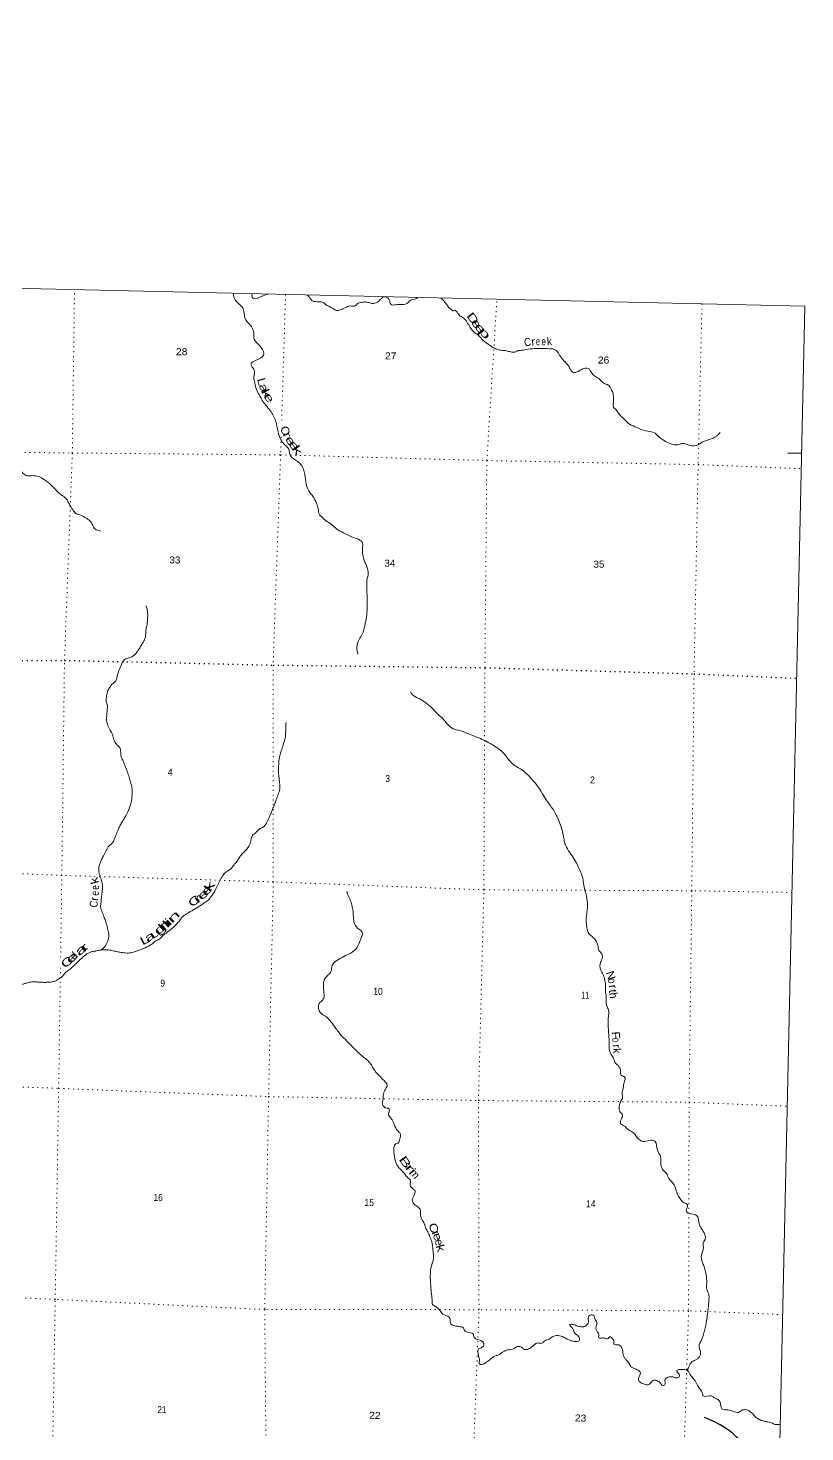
# Model space of a CAD drawing. Header units: feet. Extents: x -762378 to -505285, y -497909 to -353855.
# Drawn here: x -524690 to -505285, y -388941 to -353855 of the extents above; entities that cross this region are included whole.
import ezdxf
from ezdxf.enums import TextEntityAlignment as Align

# ---------------------------------------------------------------- set-up
doc = ezdxf.new("R2010")
doc.units = ezdxf.units.FT
doc.header["$LTSCALE"] = 80
doc.linetypes.add('DOTTED', pattern=[1.5, 0.3, -1.2])
for name, color, linetype, lineweight in [('29', 7, 'Continuous', 25), ('39', 7, 'Continuous', 13), ('4', 7, 'Continuous', 13), ('6', 7, 'DOTTED', 25), ('7', 7, 'DOTTED', 13)]:
    doc.layers.add(name, color=color, linetype=linetype, lineweight=lineweight)
doc.layers.add('41', color=7, linetype='Continuous')

msp = doc.modelspace()

# ---------------------------------------------------------------- linework, layer by layer
at = {"layer": '29'}
msp.add_line((-505366.72, -364487.49), (-505714.69, -364483.05), dxfattribs=at)
msp.add_lwpolyline([(-506728.99, -389236.47), (-506811.08, -389203.33), (-506863.88, -389176.43), (-506905.17, -389145.69), (-506994.46, -389068.85), (-507098.16, -388972.79), (-507166.33, -388915.16), (-507267.14, -388846), (-507402.52, -388761.48), (-507547.5, -388684.63), (-507797.14, -388580.89)], dxfattribs=at)
at = {"layer": '39'}
msp.add_line((-505929.61, -388751.84), (-505900.51, -388749.18), dxfattribs=at)
for points in [[(-519558.37, -360486.09), (-519553.25, -360560.87), (-519487.44, -360690.72), (-519384.82, -360783.12), (-519316.26, -360872.85), (-519290.55, -361001.91), (-519266.55, -361114.88), (-519192.27, -361220.79), (-519098.09, -361335.12), (-519054.59, -361478.6), (-519039.28, -361627.56), (-518896.07, -361803.11), (-518812.05, -362033.76), (-519125.26, -362264.7), (-519043.59, -362404.91), (-519048.7, -362573.55), (-519029.46, -362726.6), (-518976.56, -362904.42), (-518901.06, -363052.54), (-518838.84, -363160.22), (-518642.93, -363415.15), (-518507.21, -363670.91), (-518444.03, -363943.34), (-518377.35, -364135.49), (-518311.06, -364239.23), (-518179.28, -364382.42), (-518134.12, -364544.01), (-517924.5, -364708.81), (-517790.49, -364948.47), (-517678.87, -365422.73), (-517569.19, -365567.5), (-517487.85, -365725.78), (-517442.35, -365869.29), (-517414.94, -366014.47), (-517367.75, -366060.98)], [(-519090.52, -360497.13), (-519090.25, -360583.95), (-519058.72, -360614.7), (-518865.19, -360564.23), (-518693.59, -360505.58)], [(-517721.47, -360528.05), (-517690.86, -360548.34), (-517609.07, -360659.03), (-517527.4, -360690.75), (-517321.21, -360714.86), (-517257.85, -360760.29), (-517089.05, -360853.98), (-516979.75, -360910.35), (-516852.89, -360884.7), (-516771.93, -360846.1), (-516638.64, -360798.48), (-516532.42, -360804.56), (-516442.81, -360731.98), (-516376.3, -360715.2), (-516291.78, -360700.77), (-516197.67, -360710.64), (-516105.82, -360734.53), (-516069.76, -360737.24), (-515922.07, -360669.81), (-515866.88, -360614.64), (-515799.96, -360575.76), (-515668.68, -360636.58), (-515630.79, -360757.85), (-515492.56, -360768.58), (-515394.11, -360760.46), (-515229.21, -360739.56), (-515167.94, -360680.49), (-514990.09, -360609.63), (-514953.59, -360590.34)], [(-514376, -360602.84), (-514297.31, -360683.4), (-514187.6, -360826.16), (-514118.59, -360891.79), (-514042.79, -360915.36), (-514038.71, -360911.43), (-513975.35, -360956.86), (-513892.89, -361054.89), (-513805.54, -361104.8), (-513719.23, -361210.95), (-513647.32, -361336.9), (-513580.69, -361422.57), (-513547.23, -361457.38), (-513440.38, -361537.8), (-513326.29, -361660.56), (-513169.82, -361770.08), (-513126.29, -361803.07), (-513080.76, -361836.1), (-512983.19, -361876.17), (-512879.46, -361908.33), (-512767.27, -361916.54), (-512661.39, -361940.7), (-512657.38, -361940.78), (-512559.41, -361958.76), (-512444.28, -361916.81), (-512400.05, -361911.64), (-512245.11, -361886.54), (-512048.09, -361864.26), (-511867.53, -361863.77), (-511668.99, -361867.64), (-511511.11, -361900.85), (-511385.91, -362074.04), (-511175.84, -362323.22), (-511119.57, -362426.77), (-511076.12, -362463.77), (-510999.77, -362457.23), (-510943.17, -362434.22), (-510851.92, -362381.76), (-510697.06, -362360.67), (-510601.12, -362489.1), (-510522.16, -362558.94), (-510409.22, -362635.47), (-510308.65, -362729.84), (-510197.23, -362780.23), (-510128.78, -362875.98), (-510086.18, -362959.17), (-510070.17, -363069.97), (-510063.96, -363168.53), (-510062.88, -363327.25), (-509984.32, -363419.18), (-509966.79, -363447.65), (-509900.13, -363531.31), (-509785.81, -363642.02), (-509665.51, -363754.85), (-509484.42, -363834.72), (-509257.36, -363923.52), (-509069.44, -363959.32), (-508925.19, -364078.65)], [(-530939.7, -364295.33), (-530884.54, -364279.42), (-530793.99, -364265.12), (-530663.16, -364241.55), (-530537.82, -364189.76), (-530438.44, -364131.43), (-530259.07, -364086.71), (-530140.34, -364066.93), (-529951.6, -364058.55), (-529803.6, -364083.53), (-529669.57, -364104.23), (-529544.6, -364072.51), (-529480.02, -364051.67), (-529280.56, -363896.86), (-529093.09, -363848.28), (-528871.16, -363780.29), (-528712.28, -363759.28), (-528615.76, -363747.1), (-528480.8, -363717.58), (-528304.13, -363710.98), (-528137.05, -363680.09), (-527946.5, -363573.31), (-527705.67, -363459.48), (-527487.96, -363403.46), (-527393.37, -363387.23), (-527311.23, -363392.84), (-527074.84, -363411.51), (-526874.03, -363401.37), (-526699.74, -363414.81), (-526573.66, -363431.33), (-526411.77, -363464.62), (-526224.7, -363546.61), (-526051.45, -363616.28), (-525997.64, -363635.41), (-525851.87, -363672.4), (-525633.9, -363819.28), (-525543.02, -363895.38), (-525442.81, -364009.83), (-525332.73, -364132.51), (-525284.59, -364241.92), (-525234.23, -364339.33), (-525168.04, -364449.1), (-525093.95, -364565.05), (-525031.36, -364652.65), (-524980.67, -364731.99), (-524910.8, -364859.91), (-524834.44, -364961.84), (-524739.51, -365036.01), (-524627.28, -365042.22), (-524460.98, -365053.49), (-524321.74, -365118.48), (-524147.6, -365248.44), (-524013.52, -365375.6), (-523867.67, -365517.05), (-523752.84, -365599.65), (-523682.71, -365713.51), (-523634.13, -365798.83), (-523552.13, -365920.96), (-523489.21, -365990.49), (-523369.59, -366030.99), (-523242.53, -366103.78), (-523171.12, -366147.36), (-523094.64, -366243.27), (-523054.12, -366330.44), (-522987.08, -366394.02), (-522861.26, -366424.6)], [(-508925.19, -364078.65), (-508794.46, -364169.59), (-508611.4, -364251.5), (-508457.27, -364270.58), (-508342.26, -364234.65), (-508154.67, -364288.53), (-507949.71, -364270.43), (-507817.76, -364186.62), (-507714.81, -364152.46), (-507536.89, -364077.59), (-507475.95, -364036.59), (-507398.3, -363959.75)], [(-517367.75, -366060.98), (-517243.28, -366170.49), (-517110.54, -366261.47), (-516978.25, -366376.54), (-516815.39, -366466.1), (-516606.67, -366570.61), (-516334.78, -366730.59), (-516337.07, -366855.1), (-516328, -367015.99), (-516288.81, -367175.45), (-516263.63, -367224.15), (-516210.22, -367373.85), (-516192.57, -367504.77), (-516216.6, -367610.78), (-516229.99, -367793.32), (-516225.16, -367966.18), (-516220.1, -368126.99), (-516217.93, -368335.96), (-516278.56, -368794.81), (-516344.62, -369004.45), (-516421.3, -369137.55), (-516479.04, -369331.29), (-516456.12, -369502.49)], [(-522479.06, -373983.42), (-522420.35, -373845.95), (-522374.49, -373752.43), (-522320.68, -373663.08), (-522268.84, -373571.68), (-522202.22, -373440.39), (-522154.21, -373338.88), (-522122.2, -373235.04), (-522099.44, -373088.84), (-522099.15, -373072.77), (-522087.23, -372970.55), (-522096.97, -372845.81), (-522122.86, -372726.78), (-522152.87, -372613.7), (-522202.42, -372472.11), (-522232.88, -372383.13), (-522277.04, -372275.8), (-522324.88, -372150.31), (-522367.48, -372067.12), (-522377.33, -371948.4), (-522399.36, -371837.48), (-522470.26, -371765.79), (-522523.11, -371694.45), (-522555.69, -371611.45), (-522597.36, -371478.05), (-522651.85, -371386.59), (-522707.6, -371254.93), (-522735.64, -371143.89), (-522726.03, -371057.7), (-522715.04, -370897.2), (-522710.78, -370774.74), (-522737.26, -370687.85), (-522735.78, -370607.52), (-522717.48, -370485.33), (-522696.09, -370413.43), (-522671.1, -370363.7), (-522634.04, -370312.19), (-522600.99, -370260.6), (-522572.54, -370241.07), (-522552.12, -370221.38), (-522486.61, -370150.33), (-522468.97, -370064.3), (-522458.13, -370020.31), (-522426.08, -369914.47), (-522359.06, -369761.09), (-522309.15, -369665.63), (-522223.85, -369609.04), (-522122.98, -369578.86), (-522037.71, -369524.28), (-521953.64, -369425.47), (-521885.38, -369314.3), (-521819.1, -369201.09), (-521760.65, -369077.68), (-521749.37, -368901.12), (-521725.34, -368795.12), (-521708.45, -368640.76), (-521703.34, -368472.11), (-521738.22, -368296.66)], [(-515141.31, -370440.15), (-515092.39, -370507.39), (-514921.81, -370613.17), (-514749.3, -370723.01), (-514581.43, -370866.9), (-514469.3, -370987.61), (-514333.18, -371112.8), (-514215.34, -371249.69), (-514071.01, -371365), (-513911.43, -371414.32), (-513704.12, -371486.66), (-513534.84, -371554.25), (-513343.69, -371632.3), (-513178.71, -371715.87), (-513035.8, -371799.01), (-512879.41, -371912.55), (-512763.27, -372033.34), (-512659.43, -372167.95), (-512562.97, -372268.26), (-512392.32, -372370.02), (-512247.92, -372481.32), (-512123.91, -372610.29), (-511962.91, -372800.26), (-511845.88, -372981.33), (-511750.5, -373139.88), (-511635.06, -373298.82), (-511547.19, -373429.1), (-511481.3, -373554.94), (-511406.35, -373733.18), (-511349.26, -373901.03), (-511314.23, -374068.45), (-511288.52, -374197.52), (-511240.75, -374327.02), (-511131.56, -374497.89), (-511020.32, -374666.8), (-510916.03, -374885.79), (-510833.79, -375104.35), (-510810.94, -375279.57), (-510771.76, -375439.03), (-510736.43, -375590.39), (-510715.07, -375737.45), (-510729.02, -375950.12), (-510750.44, -376132.51), (-510737.25, -376287.45), (-510719.34, -376404.32), (-510698.32, -376460.98), (-510564.28, -376590.15), (-510457.39, -376777.05), (-510429.71, -376908.16), (-510372.89, -376981.59), (-510344.55, -377076.56), (-510391.04, -377204.22), (-510390.36, -377385.04), (-510326.44, -377508.82), (-510286.84, -377646.2), (-510266.89, -377761.09), (-510266.03, -377931.87), (-510250.09, -378046.68), (-510234.52, -378290.06), (-510192.33, -378395.34), (-510198.22, -378606.16), (-510193.53, -378895.53), (-510177.73, -379126.86), (-510176.98, -379303.66), (-510126.57, -379507.54), (-510064.29, -379611.2), (-510020.2, -379722.55), (-509958.99, -379775.98), (-509912.01, -379839.17), (-509887.83, -379942.09), (-509877.24, -380020.64), (-509787.92, -380072.61), (-509789.85, -380177.03), (-509808.97, -380234.92), (-509833.84, -380387.11), (-509853.23, -380459.05), (-509850.07, -380505.31), (-509839.48, -380583.87), (-509885.38, -380679.4), (-509923.48, -380787.13), (-509906.12, -380934.12), (-509841.46, -381017.74), (-509867.38, -381117.68), (-509881.67, -381239.95), (-509776.64, -381310.3), (-509701.77, -381384.07), (-509590.61, -381448.52), (-509508.05, -381540.53), (-509423.52, -381634.58), (-509338.17, -381684.46), (-509132.87, -381648.28), (-509029.18, -381682.45), (-508971.01, -381900.54), (-508895.47, -382046.65), (-508883.43, -382155.36), (-508881.38, -382261.87), (-508841.49, -382383.18)], [(-522863.32, -376893.26), (-522795.48, -376890.13), (-522717.31, -376893.66), (-522595.2, -376908.1), (-522481.37, -376936.43), (-522393.38, -376952.21), (-522263.29, -376968.81), (-522108.72, -376963.78), (-521967.45, -376918.32), (-521767.39, -376839.86), (-521599.23, -376750.73), (-521458.89, -376646.99), (-521408.31, -376623.87), (-521344.92, -376558.81), (-521245.02, -376472.37), (-521169.75, -376415.58), (-521067.88, -376331.18), (-520965.72, -376230.72), (-520891.93, -376145.78), (-520832.25, -376064.58), (-520759.06, -376011.76), (-520641.33, -375937.72), (-520473.07, -375842.57), (-520300.38, -375725.4), (-520202.78, -375654.98), (-520110.57, -375550.31), (-520044.55, -375451.15), (-519982.24, -375335.85), (-519917.51, -375198.5), (-519844.88, -375067.33), (-519750.4, -374948.64), (-519657.11, -374894.21), (-519587.56, -374821.24), (-519530, -374746.02), (-519462.3, -374664.98), (-519406.49, -374575.66), (-519340.83, -374496.59), (-519265.15, -374417.71), (-519191.28, -374328.75), (-519134.84, -374205.3), (-519112.64, -374089.22), (-519064.95, -374005.77), (-519012.18, -373972.65), (-518963.01, -373917.36), (-518796.46, -373806.1), (-518722.19, -373695.05), (-518653.23, -373545.73), (-518588.09, -373386.29), (-518533.62, -373260.79), (-518482.67, -373109.11), (-518432.14, -372979.52), (-518401.32, -372831.46), (-518412.5, -372676.56), (-518424.54, -372567.84), (-518437.7, -372410.89), (-518428.79, -372254.37), (-518423, -372158.06), (-518400.8, -372041.98), (-518364.41, -371918.14), (-518321.89, -371788.39), (-518293.9, -371684.47), (-518263.86, -371578.59), (-518256.1, -371484.32), (-518254.43, -371393.95), (-518250.58, -371293.59), (-518246.98, -371207.27)], [(-522843.31, -375463.71), (-522838.86, -375434.86), (-522853.8, -375157.34), (-522899.56, -375027.88), (-522927.05, -374886.72), (-522924.31, -374846.6), (-522894.3, -374742.72), (-522866.71, -374660.9), (-522822.93, -374571.35), (-522758.39, -374444.04), (-522721.11, -374380.48), (-522691.92, -374320.78), (-522640.86, -374271.56), (-522573.53, -374210.59), (-522529.6, -374113.02), (-522479.06, -373983.42)], [(-526419.68, -377821.38), (-526389.74, -377824.52), (-526343.43, -377815.37), (-526279.25, -377816.63), (-526229.6, -377843.71), (-526233.98, -377863.71), (-526258.49, -377887.34), (-526288.75, -377896.8), (-526329.12, -377910.07), (-526351.92, -377949.8), (-526366.89, -377999.73), (-526377.77, -378045.73), (-526322.13, -378074.93), (-526218.22, -378097.05), (-526128.27, -378114.87), (-526012.25, -378133.21), (-525903.92, -378133.31), (-525831.05, -378098.57), (-525753.44, -378023.74), (-525706.68, -377990.5), (-525646.33, -377981.64), (-525602.14, -377978.48), (-525539.9, -377975.68), (-525491.66, -377970.59), (-525423.43, -377969.91), (-525362.9, -377951), (-525316.4, -377931.82), (-525262.22, -377930.87), (-525184.45, -377956.49), (-525158.56, -377967.04), (-525066.46, -377976.87), (-525036.08, -377961.39), (-524970.98, -377912.44), (-524941.72, -377848.72), (-524894.41, -377785.36), (-524811.44, -377746.8), (-524728.78, -377724.3), (-524617.96, -377698.34), (-524517.54, -377692.26), (-524419.34, -377698.19), (-524319.14, -377704.16), (-524226.86, -377703.95), (-524162.61, -377701.19), (-524086.25, -377694.64), (-524015.65, -377673.92), (-523936.63, -377631.26), (-523853.29, -377572.62), (-523802.12, -377517.37), (-523736.57, -377444.32), (-523663.34, -377389.5), (-523573.65, -377312.9), (-523489.87, -377230.16), (-523422.51, -377167.19), (-523377.57, -377123.87), (-523294.02, -377053.18), (-523218.7, -376994.38), (-523149.85, -376959.56), (-523085.19, -376934.71), (-522998.7, -376922.33), (-522918.11, -376903.81), (-522877.89, -376898.57), (-522804.69, -376845.76), (-522730.61, -376744.75), (-522679.81, -376601.1), (-522675.92, -376498.72), (-522703.33, -376353.55), (-522748.46, -376189.95), (-522788.58, -376080.69), (-522838.31, -375949.14), (-522877.98, -375815.78), (-522867.7, -375693.44), (-522857.09, -375553.03), (-522845.85, -375480.18)], [(-516729.82, -375423.35), (-516701.52, -375520.33), (-516670.65, -375587.22), (-516618.88, -375716.8), (-516592.88, -375829.8), (-516569.4, -375970.88), (-516556.84, -376159.96), (-516530.61, -376260.92), (-516430.33, -376371.35), (-516341.64, -376457.45), (-516380.67, -376615.39), (-516443.87, -376778.89), (-516544.62, -376911.52), (-516757.52, -377033.93), (-516937.86, -377130.86), (-517080.58, -377254.64), (-517101.74, -377314.49), (-517136.46, -377456.45), (-517269.52, -377600.5), (-517307.62, -377708.24), (-517309.99, -377836.76), (-517300.47, -377973.55), (-517304.77, -378098.02), (-517364.38, -378175.2), (-517417.59, -378232.42), (-517433.89, -378354.64), (-517381.85, -378470.17), (-517262.97, -378550.83), (-517117.23, -378698.31), (-516960.69, -378912.29), (-516835.11, -379065.41), (-516762.21, -379137.14), (-516612.57, -379290.72), (-516452.94, -379446.51), (-516362.21, -379530.64), (-516237.76, -379635.52), (-516125.52, -379750.2), (-516084.77, -379825.32), (-516032.18, -379910.72), (-515985.09, -379967.89), (-515888.64, -380068.2), (-515827.58, -380129.66), (-515748.88, -380213.56), (-515717.72, -380264.39), (-515763.84, -380371.97), (-515812.3, -380497.58), (-515827, -380641.94), (-515840.77, -380736.09), (-515805.93, -380805.07), (-515752.49, -380844.28), (-515688.42, -380851.55), (-515663.43, -380910.3), (-515691.16, -381000.16), (-515640.54, -381083.51), (-515587.8, -381160.87), (-515556.82, -381221.74), (-515518.45, -381316.91), (-515493.35, -381369.63), (-515418.66, -381453.45), (-515385.71, -381516.36), (-515395.07, -381588.5), (-515420.65, -381670.37), (-515443.68, -381722.15), (-515504.21, -381741.06), (-515550.07, -381834.58), (-515550.18, -381949.09), (-515512.25, -382176.83), (-515426.93, -382337.19), (-515336.31, -382427.35), (-515277.48, -382500.82), (-515202.87, -382588.65), (-515140.17, -382670.23), (-515140.54, -382690.31), (-515141.99, -382768.63), (-515073.69, -382872.41), (-515018.35, -382917.69), (-515031.45, -382975.69), (-515046.42, -383025.62), (-515092.69, -383141.23), (-515036.68, -383258.84), (-514969.31, -383304.35), (-514896.51, -383382.1), (-514886.92, -383514.88), (-514837.48, -383662.49), (-514806.21, -383707.29), (-514762.38, -383832.7), (-514721.75, -383913.85), (-514665.81, -384035.47), (-514615.86, -384154.97), (-514584.58, -384308.25), (-514572.73, -384427.01), (-514563.73, -384591.91), (-514579.4, -384679.99), (-514630.82, -384857.78), (-514641.4, -384996.19), (-514641.99, -385136.8), (-514633.89, -385241.42)], [(-508841.49, -382383.18), (-508827.71, -382397.52), (-508744.96, -382479.48), (-508685.05, -382603.19), (-508551.61, -382764.5), (-508498.23, -382916.2), (-508442.59, -383053.89), (-508381.94, -383137.44), (-508305.1, -383213.26), (-508219.75, -383263.14), (-508218.52, -383305.35), (-508243.66, -383363.12), (-508240.95, -383433.48), (-508083.7, -383500.83), (-507974.18, -383545.15), (-507940.05, -383652.29), (-507900.71, -383803.72), (-507875.49, -383850.41), (-507818.89, -383935.89), (-507774.76, -384045.23), (-507778.28, -384127.53), (-507807.36, -384181.2), (-507828.82, -384257.12), (-507820.13, -384329.61), (-507835.72, -384413.68), (-507869.74, -384517.47), (-507841.17, -384708.87), (-507803.02, -384816.09), (-507754.62, -385019.93), (-507738.08, -385211.09), (-507740.75, -385355.68), (-507687.26, -385501.36), (-507681.28, -385611.97), (-507696.72, -385796.49), (-507718.47, -385996.95), (-507743.68, -386167.21), (-507770.34, -386307.31), (-507800.82, -386437.3), (-507833.16, -386559.21), (-507908.32, -386718.45), (-507930.08, -386810.44), (-507897.77, -386907.49), (-507897.54, -387003.93), (-507928.92, -387073.62), (-507979.91, -387118.84), (-508048.87, -387159.68), (-508107.58, -387188.67), (-508148.58, -387236.08), (-508171.42, -387277.82), (-508198.94, -387355.63), (-508207.22, -387369.53), (-508223.85, -387401.35), (-508225.86, -387401.31)], [(-514633.89, -385241.42), (-514630.13, -385364.03), (-514605.43, -385547.32), (-514598.85, -385625.8), (-514592.75, -385730.38), (-514571.47, -385772.98), (-514567.5, -385775.07), (-514525.75, -385795.97), (-514486.16, -385824.86), (-514420.94, -385878.37), (-514356.43, -385970.02), (-514213.41, -386047.14), (-514148.45, -386114.7), (-514132.7, -386239.56), (-514033.28, -386287.7), (-513929.36, -386309.81), (-513817.61, -386342.12), (-513798.41, -386388.7), (-513735.2, -386442.16), (-513567.7, -386497.66), (-513554.55, -386546.13), (-513499.73, -386619.52), (-513429.87, -386638.96), (-513342.45, -386684.86), (-513307.2, -386731.75), (-513316.37, -386793.85), (-513391.54, -386844.61), (-513436.1, -386867.85), (-513453.66, -386949.87), (-513435.42, -387048.66), (-513417.41, -387159.5), (-513409.01, -387248.06), (-513356.98, -387255.1), (-513243.64, -387201.06), (-513127.66, -387112.92), (-513038.16, -387046.36), (-512951.44, -387021.94), (-512819.46, -386936.12), (-512702.29, -386892.2), (-512559.27, -386860.83), (-512465.98, -386806.4), (-512383.94, -386818.05), (-512292.77, -386878.08), (-512188.26, -386868.06), (-512088.81, -386805.72), (-512021.48, -386744.76), (-511954.78, -386717.93), (-511858.63, -386725.83), (-511775.07, -386655.14), (-511702.43, -386632.45), (-511607.03, -386572.03), (-511584.67, -386556.4), (-511528.11, -386535.4), (-511373.91, -386550.46), (-511312.11, -386571.76), (-511226.73, -386619.62), (-511143.09, -386653.4), (-511051.29, -386679.29), (-511005.24, -386684.21), (-510946.89, -386675.3), (-510917.59, -386609.58), (-510986.01, -386511.82), (-511035.4, -386470.68), (-511083.61, -386365.28), (-511163.91, -386259.25), (-511069.62, -386259.08), (-511019.78, -386276.12), (-510904.02, -386308.51), (-510809.76, -386310.35), (-510720.45, -386253.83), (-510693.19, -386190.08), (-510697.5, -386097.59), (-510682.57, -386049.66), (-510597.72, -386017.17), (-510552, -386040.16), (-510535.21, -386108.79), (-510482.84, -386206.23), (-510498.62, -386300.34), (-510500.14, -386382.68), (-510434.17, -386504.5), (-510437.33, -386566.71), (-510425.74, -386591.04), (-510387.75, -386597.81), (-510299.39, -386593.5), (-510221.55, -386615.11), (-510138.29, -386560.48), (-510097.03, -386607.49), (-510056.1, -386672.57), (-510059.44, -386744.83), (-509935.47, -386767.33), (-509881.88, -386798.51), (-509841.43, -386889.7), (-509834.89, -386970.18), (-509781.18, -387103.82), (-509735.94, -387152.91), (-509673.32, -387238.5), (-509622.77, -387325.87)], [(-509622.77, -387325.87), (-509545.08, -387355.51), (-509451.56, -387397.51), (-509398.31, -387446.76), (-509401.31, -387500.94), (-509434.88, -387580.64), (-509438.22, -387652.9), (-509389.08, -387708.1), (-509295.53, -387748.09), (-509185.38, -387758.27), (-509120.09, -387699.28), (-509058.93, -387646.23), (-508965.08, -387670.15), (-508897.74, -387717.67), (-508858.56, -387768.66), (-508816.71, -387783.54), (-508775.78, -387740.14), (-508786.07, -387645.52), (-508755.1, -387597.91), (-508666.23, -387565.49), (-508573.95, -387565.28), (-508506.2, -387590.71), (-508437.76, -387577.98), (-508416.56, -387516.12), (-508477.36, -387440.6), (-508486.98, -387418.32), (-508428.11, -387381.3), (-508367.91, -387380.46), (-508281.71, -387384.15), (-508223.89, -387403.36), (-508137.95, -387529.58), (-508065.34, -387617.38), (-508016.38, -387682.62), (-507952.46, -387806.41), (-507849.06, -387965.11), (-507824.4, -388041.93), (-507623.71, -388037.81), (-507560.23, -388077.21), (-507478.75, -388118.98), (-507401.98, -388198.82), (-507358.89, -388364.39), (-507210.93, -388391.38), (-507087.11, -388421.92), (-506945.25, -388452.81), (-506847.84, -388392.43), (-506743.44, -388388.44), (-506679.75, -388415.8), (-506598.67, -388479.65), (-506519.97, -388563.55), (-506399.05, -388642.24), (-506311.32, -388672.08), (-506211.38, -388692.11), (-506097.63, -388724.46), (-506035.94, -388751.77), (-505929.61, -388751.84)]]:
    msp.add_spline(points, degree=3, dxfattribs=at)
at = {"layer": '4'}
msp.add_lwpolyline([(-757851.71, -353854.74), (-726285.32, -354875.48), (-694717.56, -355852.8), (-663148.48, -356786.69), (-631578.15, -357677.16), (-600006.62, -358524.19), (-568433.95, -359327.81), (-536860.21, -360087.99), (-505285.47, -360804.75), (-508303.39, -497908.54), (-540066.74, -497187.5), (-571829.06, -496422.78), (-603590.3, -495614.36), (-635350.39, -494762.27)], dxfattribs=at)
at = {"layer": '6'}
msp.add_lwpolyline([(-530448.23, -369645.25), (-529041.99, -369671.01), (-523781.53, -369657.03), (-518569.63, -369774.68), (-513278.52, -369839.64), (-508055.26, -369993.68), (-505490.18, -370104.96)], dxfattribs=at)
at = {"layer": '7'}
msp.add_line((-518258.8, -360515.51), (-518355.84, -363658.9), dxfattribs=at)
for points in [[(-523877.35, -377078.49), (-523846.55, -375031.52), (-523781.53, -369657.03), (-523585.66, -364475.93), (-523530.3, -360395.87)], [(-513942.92, -406350.7), (-513770.42, -401731.06), (-513687.53, -396366.96), (-513629.19, -391136.97), (-513426.01, -385885.7), (-513439.94, -380658.33), (-513304.73, -375393.68), (-513278.52, -369839.64), (-513231.21, -364663.68), (-512978.18, -360634.12)], [(-507856.88, -360747.99), (-507952.8, -364764.55), (-508055.26, -369993.68), (-508111.11, -375414.55)], [(-518368.62, -364072.91), (-518382.46, -364521.09), (-518569.63, -369774.68), (-518565.24, -375192.71), (-518682.29, -380560.17), (-518778.43, -385881.83), (-518733.42, -391164.05), (-518895.6, -396259.42), (-518981.09, -401547.14), (-519233.16, -406231.88)], [(-531183.09, -364323.64), (-528851.64, -364402.08), (-523585.66, -364475.93), (-518382.46, -364521.09), (-513231.21, -364663.68), (-507952.8, -364764.55), (-505374.88, -364866.93)], [(-522891.14, -375060.68), (-523846.55, -375031.52), (-529140.67, -374803.78), (-529761.86, -374803.1)], [(-505608.02, -375458.51), (-508111.11, -375414.55), (-513304.73, -375393.68), (-518565.24, -375192.71), (-522891.14, -375060.68)], [(-508111.11, -375414.55), (-508178.51, -380700.61), (-508190.39, -385913.42), (-508360.11, -391199.49), (-508443.96, -396507.33), (-508529.67, -401807.09), (-508577.38, -406469.96)], [(-524581.54, -406110.52), (-524278.29, -401377.6), (-524193.14, -396107.96), (-524102.12, -390846.47), (-524011.91, -385629.15), (-523926.68, -380355.5), (-523881.27, -377338.12)], [(-526496.96, -380254.32), (-523926.68, -380355.5), (-518682.29, -380560.17), (-513439.94, -380658.33), (-508178.51, -380700.61), (-505725.6, -380799.93)], [(-513426.01, -385885.7), (-518778.43, -385881.83), (-524011.91, -385629.15), (-527687.32, -385458.18)], [(-505840.23, -386007.62), (-508190.39, -385913.42), (-513426.01, -385885.7)]]:
    msp.add_lwpolyline(points, dxfattribs=at)

# ---------------------------------------------------------------- texts
at = {"layer": '41'}
for s, rotation, width, p in [('D', 307.309, 1.6, (-513753.53, -361049.52)), ('e', 301.893, 1.55, (-513635.38, -361196.99)), ('e', 308.064, 1.75, (-513552.09, -361321.21)), ('p', 311.69, 2, (-513456.83, -361432.67)), ('C', 291.46, 1.15, (-518401.47, -363845.34)), ('r', 295.212, 1.5, (-518334.42, -364002.55)), ('e', 303.15, 1.6, (-518282.75, -364122.34)), ('e', 307.408, 1.75, (-518200.79, -364244.61)), ('k', 303.396, 1.8, (-518114.85, -364358.48)), ('k', 104.371, 1.2, (-522919.32, -375218.11)), ('e', 93.293, 0.8, (-522914.28, -375385.63)), ('e', 41.1, 1.9, (-520362.06, -375670.33)), ('e', 48.217, 1.9, (-520248.05, -375569.64)), ('k', 54.168, 1.9, (-520153.64, -375465.59)), ('C', 83.506, 0.85, (-522960.3, -375840.44)), ('e', 85.384, 0.8, (-522927.9, -375544.77)), ('C', 38.052, 1.55, (-520600.99, -375839.38)), ('r', 38.515, 2, (-520462.47, -375744.77)), ('i', 44.147, 1.85, (-521155.91, -376302.23)), ('n', 44.577, 2.15, (-521100.03, -376244.26)), ('u', 35.576, 1.8, (-521572.99, -376634.73)), ('g', 42.622, 2.05, (-521442.37, -376542.03)), ('h', 42.453, 2, (-521334.03, -376451.63)), ('l', 42.94, 1.75, (-521215.04, -376357.1)), ('a', 42.621, 2.05, (-523417.73, -377063.78)), ('r', 40.304, 2.05, (-523302.67, -376968)), ('L', 27.881, 1.5, (-521830, -376783.87)), ('a', 34.469, 1.7, (-521703.23, -376715.62)), ('C', 38.673, 1.55, (-523775.57, -377366.94)), ('e', 43.755, 2, (-523635.93, -377258.21))]:
    msp.add_text(s, height=200, rotation=rotation, dxfattribs=dict(at, width=width)).set_placement(p)
for s, rotation, width, p in [('C', 8.013, 0.9, (-512200.65, -361799.43)), ('e', 359.538, 0.7, (-511954.65, -361783.15)), ('e', 359.178, 0.75, (-511811.62, -361784.56)), ('k', 3.589, 0.95, (-511662.71, -361779.99)), ('L', 286.342, 1.15, (-518949.13, -362714.19)), ('a', 293.8, 1.4, (-518891.3, -362884.13)), ('k', 298.117, 1.6, (-518822.04, -363030.67)), ('e', 300.787, 1.5, (-518752.11, -363149.48)), ('N', 287.448, 1.1, (-510226.82, -377558.96)), ('o', 278.058, 0.9, (-510197.81, -377678.58)), ('r', 281.296, 1.1, (-510175.4, -377829.95)), ('F', 274.183, 1.15, (-510104.42, -379032.57)), ('o', 270.356, 0.7, (-510097.31, -379145.57)), ('k', 274.255, 0.95, (-510079.06, -379423.39)), ('B', 305.196, 1.75, (-515351.75, -382253.74)), ('r', 309.333, 2, (-515228.25, -382406.82)), ('i', 310.957, 1.7, (-515164.65, -382497.6)), ('C', 296.423, 1.25, (-514647.78, -383882.91)), ('r', 294.523, 1.5, (-514587.46, -384006.54)), ('e', 291.511, 1.25, (-514554.1, -384097.29)), ('e', 285.298, 1.1, (-514515.82, -384228.25)), ('k', 287.221, 1.3, (-514481.98, -384374.12))]:
    msp.add_text(s, height=200, rotation=rotation, dxfattribs=dict(at, width=width)).set_placement(p, align=Align.CENTER)
for s, rotation, p in [('r', 4.888, (-512065.07, -361786.57)), ('t', 278.636, (-510178.3, -377935.58)), ('h', 277.712, (-510164.97, -378044.42)), ('r', 273.787, (-510087.36, -379306.9)), ('m', 310.259, (-515103.01, -382552.29))]:
    msp.add_text(s, height=200, rotation=rotation, dxfattribs=at).set_placement(p, align=Align.CENTER)
for s, rotation, p in [('r', 82.492, (-522944.8, -375673.93)), ('d', 43.395, (-523536.13, -377162.66))]:
    msp.add_text(s, height=200, rotation=rotation, dxfattribs=at).set_placement(p)
at = {"layer": '7'}
for s, width, p in [('28', 1.1, (-520996.41, -362030.01)), ('27', 1.1, (-515775.38, -362135.67)), ('26', 1.1, (-510457.85, -362239.02)), ('33', 1.05, (-521158.63, -367235.87)), ('34', 1.05, (-515790.09, -367316.56)), ('35', 1.05, (-510567.4, -367342.11))]:
    msp.add_text(s, height=175, dxfattribs=dict(at, width=width)).set_placement(p)
for s, width, p in [('4', 0.9, (-521200.17, -372533.9)), ('3', 0.9, (-515768.45, -372698.02)), ('2', 0.9, (-510653.4, -372733.05)), ('9', 0.9, (-521387.84, -377809.96)), ('10', 0.9, (-516067.89, -378015.27)), ('11', 0.65, (-510874.28, -378111.68)), ('16', 0.9, (-521558.57, -383164.52)), ('15', 0.9, (-516286.66, -383291.38)), ('14', 0.9, (-510751.48, -383324.66)), ('21', 0.85, (-521459.78, -388467.88)), ('22', 1.1, (-516173.04, -388611.38)), ('23', 1.1, (-511033.86, -388677.97))]:
    msp.add_text(s, height=175, rotation=358.883, dxfattribs=dict(at, width=width)).set_placement(p)

doc.saveas('drawing.dxf')
